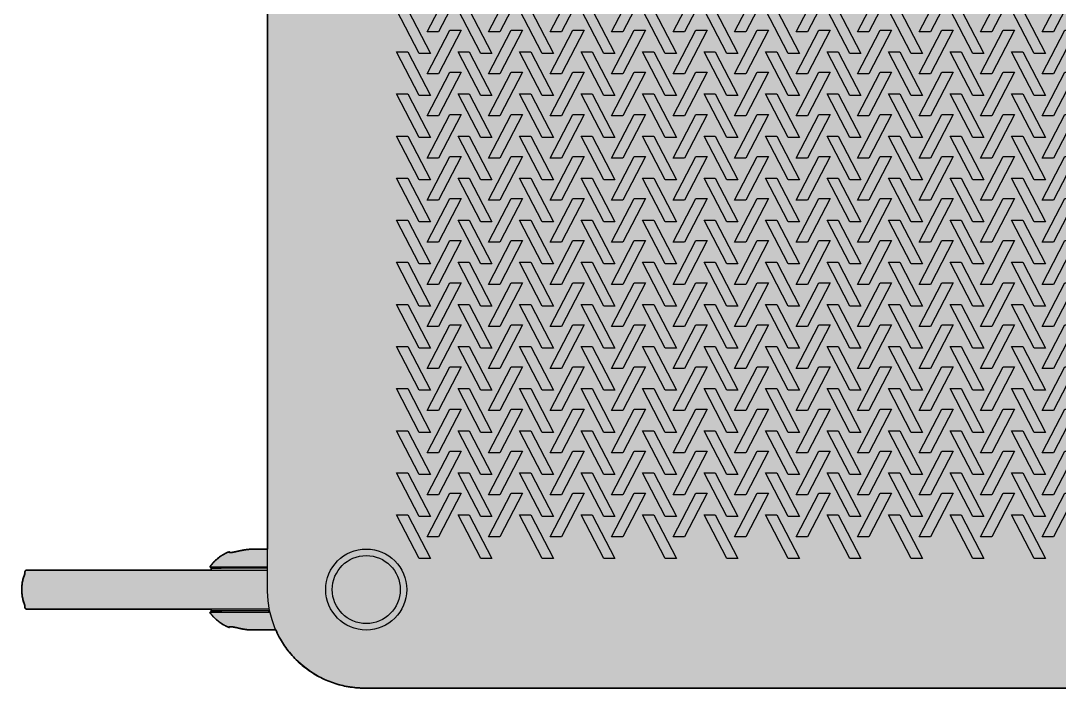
# Model space of a CAD drawing. Header units: millimetres. Extents: x 0 to 1689, y -774 to 571.
# Drawn here: x 86.5 to 407.3, y -773.8 to -567.7 of the extents above; entities that cross this region are included whole.
import ezdxf

# ---------------------------------------------------------------- set-up
doc = ezdxf.new("R2010")
doc.units = ezdxf.units.MM
doc.layers.add('Blocks', color=7, linetype='Continuous')
doc.layers.add('Blocks$Fill', color=7, linetype='Continuous', true_color=0xffffff)
doc.layers.add('Blocks$Inner', color=7, linetype='Continuous', lineweight=25, true_color=0x007f00)
doc.layers.add('Blocks$Outline', color=7, linetype='Continuous', lineweight=35, true_color=0xff3f3f)

# ---------------------------------------------------------------- blocks, each defined once
blk = doc.blocks.new('Flow Trolley Top')
at = {"layer": 'Blocks$Fill'}
blk.add_hatch(color=256, dxfattribs=at).paths.add_polyline_path([(181.1, 161.63), (181.32, 162.13), (181.56, 162.63), (181.8, 163.12), (182.05, 163.61), (182.32, 164.1), (182.59, 164.58), (182.87, 165.06), (183.16, 165.53), (183.46, 166), (183.77, 166.47), (184.09, 166.93), (184.42, 167.39), (184.76, 167.83), (185.11, 168.28), (185.46, 168.72), (185.83, 169.15), (186.2, 169.57), (186.58, 169.99), (186.96, 170.4), (187.36, 170.8), (187.76, 171.2), (188.17, 171.59), (188.59, 171.97), (189.02, 172.34), (189.45, 172.7), (189.88, 173.06), (190.33, 173.41), (190.78, 173.74), (191.23, 174.07), (191.69, 174.39), (192.16, 174.7), (192.63, 175), (193.1, 175.3), (193.58, 175.58), (194.06, 175.85), (194.55, 176.11), (195.04, 176.37), (195.53, 176.61), (196.03, 176.84), (196.53, 177.07), (197.03, 177.28), (197.53, 177.49), (198.04, 177.68), (198.54, 177.87), (199.05, 178.04), (199.56, 178.21), (200.07, 178.36), (200.58, 178.51), (201.09, 178.64), (201.59, 178.77), (202.61, 179), (203.62, 179.18), (204.63, 179.33), (205.63, 179.45), (206.63, 179.53), (207.61, 179.58), (208.58, 179.6), (723.08, 179.6), (723.74, 179.59), (724.42, 179.57), (725.09, 179.53), (725.77, 179.47), (726.46, 179.4), (727.15, 179.32), (727.84, 179.21), (728.54, 179.09), (729.24, 178.96), (729.93, 178.8), (730.63, 178.63), (731.33, 178.44), (732.03, 178.23), (732.73, 178), (733.43, 177.75), (734.12, 177.49), (734.81, 177.21), (735.5, 176.9), (736.18, 176.58), (736.86, 176.24), (737.53, 175.89), (738.19, 175.51), (738.85, 175.12), (739.5, 174.71), (740.13, 174.28), (740.76, 173.83), (741.38, 173.37), (741.99, 172.89), (742.58, 172.39), (743.17, 171.88), (743.74, 171.35), (744.29, 170.81), (744.83, 170.25), (745.36, 169.68), (745.87, 169.1), (746.37, 168.5), (746.85, 167.9), (747.31, 167.28), (747.76, 166.65), (748.19, 166.01), (748.6, 165.36), (748.99, 164.71), (749.37, 164.04), (749.73, 163.37), (750.07, 162.7), (750.39, 162.02), (750.69, 161.33), (750.97, 160.64), (751.24, 159.94), (751.48, 159.25), (751.71, 158.55), (751.92, 157.85), (752.11, 157.15), (752.29, 156.45), (752.44, 155.75), (752.58, 155.05), (752.7, 154.36), (752.8, 153.67), (752.89, 152.98), (752.96, 152.29), (753.01, 151.61), (753.05, 150.93), (753.07, 150.26), (753.08, 149.6), (753.08, -208.9), (753.07, -209.57), (753.05, -210.24), (753.01, -210.92), (752.96, -211.6), (752.89, -212.29), (752.8, -212.98), (752.7, -213.67), (752.58, -214.36), (752.44, -215.06), (752.29, -215.76), (752.11, -216.46), (751.92, -217.16), (751.71, -217.86), (751.48, -218.56), (751.24, -219.25), (750.97, -219.95), (750.69, -220.64), (750.39, -221.32), (750.07, -222.01), (749.73, -222.68), (749.37, -223.35), (748.99, -224.02), (748.6, -224.67), (748.19, -225.32), (747.76, -225.96), (747.31, -226.59), (746.85, -227.21), (746.37, -227.81), (745.87, -228.41), (745.36, -228.99), (744.83, -229.56), (744.29, -230.12), (743.74, -230.66), (743.17, -231.19), (742.58, -231.7), (741.99, -232.2), (741.38, -232.68), (740.76, -233.14), (740.13, -233.59), (739.5, -234.01), (738.85, -234.43), (738.19, -234.82), (737.53, -235.2), (736.86, -235.55), (736.18, -235.89), (735.5, -236.21), (734.81, -236.51), (734.12, -236.8), (733.43, -237.06), (732.73, -237.31), (732.03, -237.54), (731.33, -237.75), (730.63, -237.94), (729.93, -238.11), (729.24, -238.27), (728.54, -238.4), (727.84, -238.52), (727.15, -238.63), (726.46, -238.71), (725.77, -238.78), (725.09, -238.84), (724.42, -238.87), (723.74, -238.9), (723.08, -238.9), (208.58, -238.9), (207.61, -238.89), (206.63, -238.84), (205.63, -238.76), (204.63, -238.64), (203.62, -238.49), (202.61, -238.31), (201.59, -238.08), (201.09, -237.95), (200.58, -237.82), (200.07, -237.67), (199.56, -237.52), (199.05, -237.35), (198.54, -237.18), (198.04, -236.99), (197.53, -236.8), (197.03, -236.59), (196.53, -236.38), (196.03, -236.15), (195.53, -235.92), (195.04, -235.68), (194.55, -235.42), (194.06, -235.16), (193.58, -234.89), (193.1, -234.6), (192.63, -234.31), (192.16, -234.01), (191.69, -233.7), (191.23, -233.38), (190.78, -233.05), (190.33, -232.71), (189.88, -232.37), (189.45, -232.01), (189.02, -231.65), (188.59, -231.28), (188.17, -230.9), (187.76, -230.51), (187.36, -230.11), (186.96, -229.71), (186.58, -229.3), (186.2, -228.88), (185.83, -228.46), (185.46, -228.03), (185.11, -227.59), (184.76, -227.14), (184.42, -226.69), (184.09, -226.24), (183.77, -225.78), (183.46, -225.31), (183.16, -224.84), (182.87, -224.37), (182.59, -223.89), (182.32, -223.41), (182.05, -222.92), (181.8, -222.43), (181.56, -221.94), (181.32, -221.44), (181.1, -220.94), (181.1, -220.94), (173.7, -220.94), (173.44, -220.94), (173.17, -220.93), (172.89, -220.91), (172.61, -220.89), (172.33, -220.86), (172.05, -220.83), (171.48, -220.74), (170.91, -220.65), (170.36, -220.54), (168.39, -220.1), (167.98, -220.03), (167.8, -219.99), (167.63, -219.97), (167.46, -219.95), (167.32, -219.93), (167.25, -219.93), (167.18, -219.93), (167.12, -219.93), (167.06, -219.93), (167, -219.93), (166.98, -219.93), (166.95, -219.93), (166.93, -219.94), (166.9, -219.94), (166.88, -219.94), (166.86, -219.95), (166.84, -219.95), (166.82, -219.95), (166.8, -219.96), (166.78, -219.96), (166.77, -219.97), (166.76, -219.97), (166.76, -219.97), (166.75, -219.98), (166.74, -219.98), (166.73, -219.98), (166.73, -219.99), (166.72, -219.99), (166.71, -219.99), (166.7, -220), (166.69, -220), (166.69, -220.01), (166.68, -220.01), (166.67, -220.02), (166.67, -220.02), (166.66, -220.02), (166.66, -220.02), (166.66, -220.03), (166.66, -220.03), (166.65, -220.03), (166.65, -220.03), (166.65, -220.03), (166.65, -220.04), (166.65, -220.04), (166.64, -220.04), (166.64, -220.04), (166.64, -220.05), (166.64, -220.05), (166.64, -220.05), (166.64, -220.05), (166.64, -220.05), (166.64, -220.05), (166.64, -220.05), (166.63, -220.06), (166.63, -220.06), (166.63, -220.06), (166.63, -220.06), (166.63, -220.06), (166.63, -220.06), (166.63, -220.06), (166.63, -220.06), (166.63, -220.06), (166.63, -220.06), (166.63, -220.06), (166.63, -220.07), (166.63, -220.07), (166.63, -220.07), (166.63, -220.07), (166.63, -220.07), (166.63, -220.07), (166.63, -220.07), (166.63, -220.07), (166.63, -220.07), (166.63, -220.07), (166.63, -220.07), (166.63, -220.08), (166.63, -220.08), (166.63, -220.08), (166.63, -220.08), (166.63, -220.08), (166.63, -220.08), (166.63, -220.08), (166.63, -220.08), (166.63, -220.08), (166.63, -220.08), (166.63, -220.08), (166.63, -220.09), (166.63, -220.09), (166.63, -220.09), (166.63, -220.09), (166.63, -220.09), (166.63, -220.09), (166.63, -220.09), (166.63, -220.09), (166.63, -220.09), (166.63, -220.09), (166.63, -220.09), (166.63, -220.1), (166.63, -220.1), (166.63, -220.1), (166.63, -220.1), (166.63, -220.1), (166.63, -220.1), (166.64, -220.1), (166.64, -220.1), (166.64, -220.1), (166.64, -220.11), (166.64, -220.11), (166.64, -220.11), (166.64, -220.11), (166.64, -220.11), (166.65, -220.11), (166.75, -220.17), (166.52, -220.09), (166.3, -220), (166.08, -219.9), (165.86, -219.8), (165.64, -219.7), (165.42, -219.59), (165.2, -219.48), (164.99, -219.37), (164.78, -219.24), (164.57, -219.12), (164.36, -218.99), (164.15, -218.86), (163.95, -218.72), (163.75, -218.58), (163.55, -218.43), (163.36, -218.28), (163.17, -218.13), (162.98, -217.97), (162.79, -217.81), (162.61, -217.65), (162.43, -217.48), (162.25, -217.31), (162.08, -217.13), (161.91, -216.96), (161.75, -216.78), (161.59, -216.59), (161.43, -216.41), (161.28, -216.22), (161.13, -216.03), (160.99, -215.83), (160.85, -215.64), (160.71, -215.44), (164.19, -215.44), (164.19, -215.04), (161.09, -215.04), (161.09, -214.47), (104.09, -214.47), (104.08, -214.47), (104.07, -214.47), (104.06, -214.47), (104.05, -214.47), (104.04, -214.46), (104.02, -214.46), (104.01, -214.46), (104, -214.46), (103.99, -214.46), (103.98, -214.45), (103.97, -214.45), (103.95, -214.45), (103.94, -214.44), (103.93, -214.44), (103.92, -214.44), (103.91, -214.43), (103.9, -214.43), (103.89, -214.42), (103.87, -214.42), (103.86, -214.41), (103.85, -214.41), (103.84, -214.4), (103.83, -214.39), (103.82, -214.39), (103.81, -214.38), (103.8, -214.37), (103.79, -214.36), (103.78, -214.36), (103.77, -214.35), (103.76, -214.34), (103.75, -214.33), (103.74, -214.32), (103.73, -214.31), (103.72, -214.3), (103.71, -214.29), (103.7, -214.28), (103.7, -214.27), (103.69, -214.26), (103.68, -214.25), (103.67, -214.24), (103.67, -214.23), (103.66, -214.22), (103.65, -214.21), (103.65, -214.2), (103.64, -214.19), (103.64, -214.17), (103.63, -214.16), (103.63, -214.15), (103.62, -214.14), (103.62, -214.13), (103.62, -214.12), (103.61, -214.11), (103.61, -214.09), (103.61, -214.08), (103.6, -214.07), (103.6, -214.06), (103.6, -214.05), (103.6, -214.04), (103.6, -214.02), (103.59, -214.01), (103.59, -214), (103.59, -213.99), (103.59, -213.98), (103.59, -213.97), (103.59, -213.85), (103.59, -213.81), (103.59, -213.76), (103.59, -213.72), (103.58, -213.67), (103.58, -213.62), (103.57, -213.58), (103.57, -213.53), (103.56, -213.49), (103.55, -213.44), (103.54, -213.4), (103.53, -213.35), (103.52, -213.31), (103.5, -213.26), (103.49, -213.22), (103.47, -213.18), (103.46, -213.13), (103.36, -212.86), (103.26, -212.58), (103.17, -212.3), (103.09, -212.02), (103.01, -211.73), (102.94, -211.45), (102.87, -211.15), (102.81, -210.86), (102.76, -210.57), (102.72, -210.27), (102.68, -209.97), (102.65, -209.67), (102.62, -209.37), (102.61, -209.07), (102.6, -208.77), (102.59, -208.47), (102.6, -208.17), (102.61, -207.86), (102.62, -207.56), (102.65, -207.26), (102.68, -206.96), (102.72, -206.67), (102.76, -206.37), (102.81, -206.07), (102.87, -205.78), (102.94, -205.49), (103.01, -205.2), (103.09, -204.92), (103.17, -204.63), (103.26, -204.35), (103.36, -204.07), (103.46, -203.8), (103.48, -203.75), (103.49, -203.7), (103.51, -203.66), (103.52, -203.63), (103.53, -203.59), (103.54, -203.55), (103.55, -203.51), (103.55, -203.47), (103.56, -203.43), (103.57, -203.4), (103.57, -203.36), (103.58, -203.32), (103.58, -203.28), (103.59, -203.24), (103.59, -203.2), (103.59, -203.16), (103.59, -203.12), (103.59, -203.08), (103.59, -202.97), (103.59, -202.96), (103.59, -202.95), (103.59, -202.93), (103.59, -202.92), (103.6, -202.91), (103.6, -202.9), (103.6, -202.89), (103.6, -202.88), (103.6, -202.87), (103.61, -202.85), (103.61, -202.84), (103.61, -202.83), (103.62, -202.82), (103.62, -202.81), (103.62, -202.8), (103.63, -202.78), (103.63, -202.77), (103.64, -202.76), (103.64, -202.75), (103.65, -202.74), (103.65, -202.73), (103.66, -202.72), (103.67, -202.7), (103.67, -202.69), (103.68, -202.68), (103.69, -202.67), (103.7, -202.66), (103.7, -202.65), (103.71, -202.64), (103.72, -202.63), (103.73, -202.62), (103.74, -202.61), (103.75, -202.61), (103.76, -202.6), (103.77, -202.59), (103.78, -202.58), (103.79, -202.57), (103.8, -202.56), (103.81, -202.56), (103.82, -202.55), (103.83, -202.54), (103.84, -202.54), (103.85, -202.53), (103.86, -202.52), (103.87, -202.52), (103.89, -202.51), (103.9, -202.51), (103.91, -202.5), (103.92, -202.5), (103.93, -202.49), (103.94, -202.49), (103.95, -202.49), (103.97, -202.48), (103.98, -202.48), (103.99, -202.48), (104, -202.48), (104.01, -202.47), (104.02, -202.47), (104.04, -202.47), (104.05, -202.47), (104.06, -202.47), (104.07, -202.47), (104.08, -202.47), (104.09, -202.47), (161.09, -202.47), (161.09, -201.89), (164.19, -201.89), (164.19, -201.49), (160.71, -201.49), (160.85, -201.3), (160.99, -201.1), (161.13, -200.91), (161.28, -200.72), (161.43, -200.53), (161.59, -200.34), (161.75, -200.16), (161.91, -199.98), (162.08, -199.8), (162.25, -199.63), (162.43, -199.46), (162.61, -199.29), (162.79, -199.12), (162.98, -198.96), (163.17, -198.81), (163.36, -198.65), (163.55, -198.5), (163.75, -198.36), (163.95, -198.22), (164.15, -198.08), (164.36, -197.95), (164.57, -197.82), (164.78, -197.69), (164.99, -197.57), (165.2, -197.45), (165.42, -197.34), (165.64, -197.23), (165.86, -197.13), (166.08, -197.03), (166.3, -196.94), (166.52, -196.85), (166.75, -196.76), (166.65, -196.82), (166.64, -196.82), (166.64, -196.82), (166.64, -196.83), (166.64, -196.83), (166.64, -196.83), (166.64, -196.83), (166.64, -196.83), (166.64, -196.83), (166.63, -196.84), (166.63, -196.84), (166.63, -196.84), (166.63, -196.84), (166.63, -196.84), (166.63, -196.84), (166.63, -196.84), (166.63, -196.84), (166.63, -196.84), (166.63, -196.84), (166.63, -196.84), (166.63, -196.85), (166.63, -196.85), (166.63, -196.85), (166.63, -196.85), (166.63, -196.85), (166.63, -196.85), (166.63, -196.85), (166.63, -196.85), (166.63, -196.85), (166.63, -196.85), (166.63, -196.85), (166.63, -196.86), (166.63, -196.86), (166.63, -196.86), (166.63, -196.86), (166.63, -196.86), (166.63, -196.86), (166.63, -196.86), (166.63, -196.86), (166.63, -196.86), (166.63, -196.86), (166.63, -196.86), (166.63, -196.87), (166.63, -196.87), (166.63, -196.87), (166.63, -196.87), (166.63, -196.87), (166.63, -196.87), (166.63, -196.87), (166.63, -196.87), (166.63, -196.87), (166.63, -196.87), (166.63, -196.87), (166.63, -196.88), (166.63, -196.88), (166.63, -196.88), (166.63, -196.88), (166.63, -196.88), (166.63, -196.88), (166.64, -196.88), (166.64, -196.88), (166.64, -196.88), (166.64, -196.88), (166.64, -196.89), (166.64, -196.89), (166.64, -196.89), (166.64, -196.89), (166.64, -196.89), (166.65, -196.9), (166.65, -196.9), (166.65, -196.9), (166.65, -196.9), (166.65, -196.9), (166.66, -196.91), (166.66, -196.91), (166.66, -196.91), (166.66, -196.91), (166.67, -196.92), (166.67, -196.92), (166.68, -196.92), (166.69, -196.93), (166.69, -196.93), (166.7, -196.94), (166.71, -196.94), (166.72, -196.95), (166.73, -196.95), (166.73, -196.95), (166.74, -196.96), (166.75, -196.96), (166.76, -196.96), (166.76, -196.97), (166.77, -196.97), (166.78, -196.97), (166.8, -196.98), (166.82, -196.98), (166.84, -196.99), (166.86, -196.99), (166.88, -196.99), (166.9, -197), (166.93, -197), (166.95, -197), (166.98, -197.01), (167, -197.01), (167.06, -197.01), (167.12, -197.01), (167.18, -197.01), (167.25, -197.01), (167.32, -197), (167.46, -196.99), (167.63, -196.97), (167.8, -196.94), (167.98, -196.91), (168.39, -196.83), (170.36, -196.4), (170.91, -196.29), (171.48, -196.19), (172.05, -196.11), (172.33, -196.07), (172.61, -196.05), (172.89, -196.02), (173.17, -196.01), (173.44, -196), (173.7, -195.99), (178.58, -195.99), (178.58, 136.68), (173.7, 136.68), (173.44, 136.69), (173.17, 136.7), (172.89, 136.71), (172.61, 136.74), (172.33, 136.77), (172.05, 136.8), (171.48, 136.88), (170.91, 136.98), (170.36, 137.09), (168.39, 137.52), (167.98, 137.6), (167.8, 137.63), (167.63, 137.66), (167.46, 137.68), (167.32, 137.69), (167.25, 137.7), (167.18, 137.7), (167.12, 137.7), (167.06, 137.7), (167, 137.7), (166.98, 137.7), (166.95, 137.69), (166.93, 137.69), (166.9, 137.69), (166.88, 137.68), (166.86, 137.68), (166.84, 137.68), (166.82, 137.67), (166.8, 137.67), (166.78, 137.66), (166.77, 137.66), (166.76, 137.66), (166.76, 137.65), (166.75, 137.65), (166.74, 137.65), (166.73, 137.64), (166.73, 137.64), (166.72, 137.64), (166.71, 137.63), (166.7, 137.63), (166.69, 137.62), (166.69, 137.62), (166.68, 137.62), (166.67, 137.61), (166.67, 137.61), (166.66, 137.6), (166.66, 137.6), (166.66, 137.6), (166.66, 137.6), (166.65, 137.6), (166.65, 137.59), (166.65, 137.59), (166.65, 137.59), (166.65, 137.59), (166.64, 137.58), (166.64, 137.58), (166.64, 137.58), (166.64, 137.58), (166.64, 137.58), (166.64, 137.58), (166.64, 137.57), (166.64, 137.57), (166.64, 137.57), (166.63, 137.57), (166.63, 137.57), (166.63, 137.57), (166.63, 137.57), (166.63, 137.57), (166.63, 137.57), (166.63, 137.57), (166.63, 137.56), (166.63, 137.56), (166.63, 137.56), (166.63, 137.56), (166.63, 137.56), (166.63, 137.56), (166.63, 137.56), (166.63, 137.56), (166.63, 137.56), (166.63, 137.56), (166.63, 137.56), (166.63, 137.55), (166.63, 137.55), (166.63, 137.55), (166.63, 137.55), (166.63, 137.55), (166.63, 137.55), (166.63, 137.55), (166.63, 137.55), (166.63, 137.55), (166.63, 137.55), (166.63, 137.55), (166.63, 137.54), (166.63, 137.54), (166.63, 137.54), (166.63, 137.54), (166.63, 137.54), (166.63, 137.54), (166.63, 137.54), (166.63, 137.54), (166.63, 137.54), (166.63, 137.54), (166.63, 137.54), (166.63, 137.53), (166.63, 137.53), (166.63, 137.53), (166.63, 137.53), (166.63, 137.53), (166.63, 137.53), (166.63, 137.53), (166.63, 137.53), (166.63, 137.53), (166.63, 137.53), (166.64, 137.53), (166.64, 137.52), (166.64, 137.52), (166.64, 137.52), (166.64, 137.52), (166.64, 137.52), (166.64, 137.51), (166.64, 137.51), (166.65, 137.51), (166.75, 137.45), (166.52, 137.54), (166.3, 137.63), (166.08, 137.72), (165.86, 137.82), (165.64, 137.92), (165.42, 138.03), (165.2, 138.14), (164.99, 138.26), (164.78, 138.38), (164.57, 138.51), (164.36, 138.64), (164.15, 138.77), (163.95, 138.91), (163.75, 139.05), (163.55, 139.19), (163.36, 139.34), (163.17, 139.5), (162.98, 139.65), (162.79, 139.82), (162.61, 139.98), (162.43, 140.15), (162.25, 140.32), (162.08, 140.49), (161.91, 140.67), (161.75, 140.85), (161.59, 141.03), (161.43, 141.22), (161.28, 141.41), (161.13, 141.6), (160.99, 141.79), (160.85, 141.99), (160.71, 142.18), (164.19, 142.18), (164.19, 142.58), (161.09, 142.58), (161.09, 143.16), (104.09, 143.16), (104.08, 143.16), (104.07, 143.16), (104.06, 143.16), (104.05, 143.16), (104.04, 143.16), (104.02, 143.16), (104.01, 143.16), (104, 143.17), (103.99, 143.17), (103.98, 143.17), (103.97, 143.17), (103.95, 143.18), (103.94, 143.18), (103.93, 143.19), (103.92, 143.19), (103.91, 143.19), (103.9, 143.2), (103.89, 143.2), (103.87, 143.21), (103.86, 143.21), (103.85, 143.22), (103.84, 143.23), (103.83, 143.23), (103.82, 143.24), (103.81, 143.25), (103.8, 143.25), (103.79, 143.26), (103.78, 143.27), (103.77, 143.28), (103.76, 143.29), (103.75, 143.3), (103.74, 143.3), (103.73, 143.31), (103.72, 143.32), (103.71, 143.33), (103.7, 143.34), (103.7, 143.35), (103.69, 143.36), (103.68, 143.37), (103.67, 143.38), (103.67, 143.4), (103.66, 143.41), (103.65, 143.42), (103.65, 143.43), (103.64, 143.44), (103.64, 143.45), (103.63, 143.46), (103.63, 143.47), (103.62, 143.49), (103.62, 143.5), (103.62, 143.51), (103.61, 143.52), (103.61, 143.53), (103.61, 143.54), (103.6, 143.56), (103.6, 143.57), (103.6, 143.58), (103.6, 143.59), (103.6, 143.6), (103.59, 143.61), (103.59, 143.62), (103.59, 143.64), (103.59, 143.65), (103.59, 143.66), (103.59, 143.77), (103.59, 143.81), (103.59, 143.85), (103.59, 143.89), (103.59, 143.93), (103.58, 143.97), (103.58, 144.01), (103.57, 144.05), (103.57, 144.09), (103.56, 144.13), (103.55, 144.16), (103.55, 144.2), (103.54, 144.24), (103.53, 144.28), (103.52, 144.32), (103.51, 144.36), (103.49, 144.39), (103.48, 144.44), (103.46, 144.49), (103.36, 144.77), (103.26, 145.04), (103.17, 145.32), (103.09, 145.61), (103.01, 145.89), (102.94, 146.18), (102.87, 146.47), (102.81, 146.77), (102.76, 147.06), (102.72, 147.36), (102.68, 147.65), (102.65, 147.95), (102.62, 148.25), (102.61, 148.56), (102.6, 148.86), (102.59, 149.16), (102.6, 149.46), (102.61, 149.76), (102.62, 150.06), (102.65, 150.36), (102.68, 150.66), (102.72, 150.96), (102.76, 151.26), (102.81, 151.55), (102.87, 151.84), (102.94, 152.14), (103.01, 152.42), (103.09, 152.71), (103.17, 152.99), (103.26, 153.27), (103.36, 153.55), (103.46, 153.83), (103.47, 153.87), (103.49, 153.91), (103.5, 153.96), (103.52, 154), (103.53, 154.04), (103.54, 154.09), (103.55, 154.13), (103.56, 154.18), (103.57, 154.22), (103.57, 154.27), (103.58, 154.31), (103.58, 154.36), (103.59, 154.41), (103.59, 154.45), (103.59, 154.5), (103.59, 154.54), (103.59, 154.66), (103.59, 154.67), (103.59, 154.68), (103.59, 154.69), (103.59, 154.7), (103.6, 154.71), (103.6, 154.73), (103.6, 154.74), (103.6, 154.75), (103.6, 154.76), (103.61, 154.77), (103.61, 154.78), (103.61, 154.8), (103.62, 154.81), (103.62, 154.82), (103.62, 154.83), (103.63, 154.84), (103.63, 154.85), (103.64, 154.87), (103.64, 154.88), (103.65, 154.89), (103.65, 154.9), (103.66, 154.91), (103.67, 154.92), (103.67, 154.93), (103.68, 154.94), (103.69, 154.95), (103.7, 154.96), (103.7, 154.97), (103.71, 154.98), (103.72, 154.99), (103.73, 155), (103.74, 155.01), (103.75, 155.02), (103.76, 155.03), (103.77, 155.04), (103.78, 155.05), (103.79, 155.05), (103.8, 155.06), (103.81, 155.07), (103.82, 155.08), (103.83, 155.08), (103.84, 155.09), (103.85, 155.1), (103.86, 155.1), (103.87, 155.11), (103.89, 155.11), (103.9, 155.12), (103.91, 155.12), (103.92, 155.13), (103.93, 155.13), (103.94, 155.14), (103.95, 155.14), (103.97, 155.14), (103.98, 155.15), (103.99, 155.15), (104, 155.15), (104.01, 155.15), (104.02, 155.15), (104.04, 155.16), (104.05, 155.16), (104.06, 155.16), (104.07, 155.16), (104.08, 155.16), (104.09, 155.16), (161.09, 155.16), (161.09, 155.73), (164.19, 155.73), (164.19, 156.13), (160.71, 156.13), (160.85, 156.33), (160.99, 156.53), (161.13, 156.72), (161.28, 156.91), (161.43, 157.1), (161.59, 157.28), (161.75, 157.47), (161.91, 157.65), (162.08, 157.82), (162.25, 158), (162.43, 158.17), (162.61, 158.34), (162.79, 158.5), (162.98, 158.66), (163.17, 158.82), (163.36, 158.97), (163.55, 159.12), (163.75, 159.27), (163.95, 159.41), (164.15, 159.55), (164.36, 159.68), (164.57, 159.81), (164.78, 159.94), (164.99, 160.06), (165.2, 160.17), (165.42, 160.28), (165.64, 160.39), (165.86, 160.5), (166.08, 160.59), (166.3, 160.69), (166.52, 160.78), (166.75, 160.86), (166.65, 160.81), (166.64, 160.8), (166.64, 160.8), (166.64, 160.8), (166.64, 160.8), (166.64, 160.8), (166.64, 160.8), (166.64, 160.79), (166.64, 160.79), (166.63, 160.79), (166.63, 160.79), (166.63, 160.79), (166.63, 160.79), (166.63, 160.79), (166.63, 160.79), (166.63, 160.78), (166.63, 160.78), (166.63, 160.78), (166.63, 160.78), (166.63, 160.78), (166.63, 160.78), (166.63, 160.78), (166.63, 160.78), (166.63, 160.78), (166.63, 160.78), (166.63, 160.78), (166.63, 160.78), (166.63, 160.77), (166.63, 160.77), (166.63, 160.77), (166.63, 160.77), (166.63, 160.77), (166.63, 160.77), (166.63, 160.77), (166.63, 160.77), (166.63, 160.77), (166.63, 160.77), (166.63, 160.77), (166.63, 160.76), (166.63, 160.76), (166.63, 160.76), (166.63, 160.76), (166.63, 160.76), (166.63, 160.76), (166.63, 160.76), (166.63, 160.76), (166.63, 160.76), (166.63, 160.76), (166.63, 160.76), (166.63, 160.75), (166.63, 160.75), (166.63, 160.75), (166.63, 160.75), (166.63, 160.75), (166.63, 160.75), (166.63, 160.75), (166.63, 160.75), (166.63, 160.75), (166.63, 160.75), (166.64, 160.74), (166.64, 160.74), (166.64, 160.74), (166.64, 160.74), (166.64, 160.74), (166.64, 160.74), (166.64, 160.74), (166.64, 160.73), (166.64, 160.73), (166.65, 160.73), (166.65, 160.73), (166.65, 160.73), (166.65, 160.72), (166.65, 160.72), (166.66, 160.72), (166.66, 160.72), (166.66, 160.71), (166.66, 160.71), (166.67, 160.71), (166.67, 160.71), (166.68, 160.7), (166.69, 160.7), (166.69, 160.69), (166.7, 160.69), (166.71, 160.68), (166.72, 160.68), (166.73, 160.68), (166.73, 160.67), (166.74, 160.67), (166.75, 160.67), (166.76, 160.66), (166.76, 160.66), (166.77, 160.66), (166.78, 160.65), (166.8, 160.65), (166.82, 160.64), (166.84, 160.64), (166.86, 160.64), (166.88, 160.63), (166.9, 160.63), (166.93, 160.63), (166.95, 160.62), (166.98, 160.62), (167, 160.62), (167.06, 160.62), (167.12, 160.62), (167.18, 160.62), (167.25, 160.62), (167.32, 160.63), (167.46, 160.64), (167.63, 160.66), (167.8, 160.68), (167.98, 160.72), (168.39, 160.79), (170.36, 161.23), (170.91, 161.34), (171.48, 161.44), (172.05, 161.52), (172.33, 161.55), (172.61, 161.58), (172.89, 161.6), (173.17, 161.62), (173.44, 161.63), (173.7, 161.63)], flags=0)
at = {"layer": 'Blocks$Inner'}
for p, q in [((178.58, -208.9), (178.58, 149.6)), ((166.75, -196.76), (166.65, -196.82)), ((173.7, -195.99), (178.58, -195.99)), ((178.58, -201.49), (160.71, -201.49)), ((164.19, -201.49), (164.19, -201.89)), ((103.59, -203.08), (103.59, -202.97)), ((104.09, -202.47), (178.58, -202.47)), ((103.59, -213.97), (103.59, -213.85)), ((179.1, -214.47), (104.09, -214.47)), ((160.71, -215.44), (179.3, -215.44)), ((164.19, -215.44), (164.19, -215.04)), ((178.99, -215.44), (178.99, -215.04)), ((166.65, -220.11), (166.75, -220.17)), ((181.1, -220.94), (173.7, -220.94)), ((723.08, -238.9), (208.58, -238.9))]:
    blk.add_line(p, q, dxfattribs=at)
for points in [[(231.33, -36.2), (227.84, -36.2), (234.84, -22.7), (238.33, -22.7)], [(250.33, -36.2), (246.84, -36.2), (253.84, -22.7), (257.33, -22.7)], [(269.33, -36.2), (265.84, -36.2), (272.84, -22.7), (276.33, -22.7)], [(288.33, -36.2), (284.84, -36.2), (291.84, -22.7), (295.33, -22.7)], [(307.33, -36.2), (303.84, -36.2), (310.84, -22.7), (314.33, -22.7)], [(326.33, -36.2), (322.84, -36.2), (329.84, -22.7), (333.33, -22.7)], [(345.33, -36.2), (341.84, -36.2), (348.84, -22.7), (352.33, -22.7)], [(364.33, -36.2), (360.84, -36.2), (367.84, -22.7), (371.33, -22.7)], [(383.33, -36.2), (379.84, -36.2), (386.84, -22.7), (390.33, -22.7)], [(402.33, -36.2), (398.84, -36.2), (405.84, -22.7), (409.33, -22.7)], [(421.33, -36.2), (417.84, -36.2), (424.84, -22.7), (428.33, -22.7)], [(221.88, -29.4), (228.88, -42.9), (225.39, -42.9), (218.39, -29.4)], [(240.88, -29.4), (247.88, -42.9), (244.39, -42.9), (237.39, -29.4)], [(259.88, -29.4), (266.88, -42.9), (263.39, -42.9), (256.39, -29.4)], [(278.88, -29.4), (285.88, -42.9), (282.39, -42.9), (275.39, -29.4)], [(297.88, -29.4), (304.88, -42.9), (301.39, -42.9), (294.39, -29.4)], [(316.88, -29.4), (323.88, -42.9), (320.39, -42.9), (313.39, -29.4)], [(335.88, -29.4), (342.88, -42.9), (339.39, -42.9), (332.39, -29.4)], [(354.88, -29.4), (361.88, -42.9), (358.39, -42.9), (351.39, -29.4)], [(373.88, -29.4), (380.88, -42.9), (377.39, -42.9), (370.39, -29.4)], [(392.88, -29.4), (399.88, -42.9), (396.39, -42.9), (389.39, -29.4)], [(411.88, -29.4), (418.88, -42.9), (415.39, -42.9), (408.39, -29.4)], [(231.33, -49.2), (227.84, -49.2), (234.84, -35.7), (238.33, -35.7)], [(250.33, -49.2), (246.84, -49.2), (253.84, -35.7), (257.33, -35.7)], [(269.33, -49.2), (265.84, -49.2), (272.84, -35.7), (276.33, -35.7)], [(288.33, -49.2), (284.84, -49.2), (291.84, -35.7), (295.33, -35.7)], [(307.33, -49.2), (303.84, -49.2), (310.84, -35.7), (314.33, -35.7)], [(326.33, -49.2), (322.84, -49.2), (329.84, -35.7), (333.33, -35.7)], [(345.33, -49.2), (341.84, -49.2), (348.84, -35.7), (352.33, -35.7)], [(364.33, -49.2), (360.84, -49.2), (367.84, -35.7), (371.33, -35.7)], [(383.33, -49.2), (379.84, -49.2), (386.84, -35.7), (390.33, -35.7)], [(402.33, -49.2), (398.84, -49.2), (405.84, -35.7), (409.33, -35.7)], [(421.33, -49.2), (417.84, -49.2), (424.84, -35.7), (428.33, -35.7)], [(221.88, -42.4), (228.88, -55.9), (225.39, -55.9), (218.39, -42.4)], [(240.88, -42.4), (247.88, -55.9), (244.39, -55.9), (237.39, -42.4)], [(259.88, -42.4), (266.88, -55.9), (263.39, -55.9), (256.39, -42.4)], [(278.88, -42.4), (285.88, -55.9), (282.39, -55.9), (275.39, -42.4)], [(297.88, -42.4), (304.88, -55.9), (301.39, -55.9), (294.39, -42.4)], [(316.88, -42.4), (323.88, -55.9), (320.39, -55.9), (313.39, -42.4)], [(335.88, -42.4), (342.88, -55.9), (339.39, -55.9), (332.39, -42.4)], [(354.88, -42.4), (361.88, -55.9), (358.39, -55.9), (351.39, -42.4)], [(373.88, -42.4), (380.88, -55.9), (377.39, -55.9), (370.39, -42.4)], [(392.88, -42.4), (399.88, -55.9), (396.39, -55.9), (389.39, -42.4)], [(411.88, -42.4), (418.88, -55.9), (415.39, -55.9), (408.39, -42.4)], [(231.33, -62.2), (227.84, -62.2), (234.84, -48.7), (238.33, -48.7)], [(250.33, -62.2), (246.84, -62.2), (253.84, -48.7), (257.33, -48.7)], [(269.33, -62.2), (265.84, -62.2), (272.84, -48.7), (276.33, -48.7)], [(288.33, -62.2), (284.84, -62.2), (291.84, -48.7), (295.33, -48.7)], [(307.33, -62.2), (303.84, -62.2), (310.84, -48.7), (314.33, -48.7)], [(326.33, -62.2), (322.84, -62.2), (329.84, -48.7), (333.33, -48.7)], [(345.33, -62.2), (341.84, -62.2), (348.84, -48.7), (352.33, -48.7)], [(364.33, -62.2), (360.84, -62.2), (367.84, -48.7), (371.33, -48.7)], [(383.33, -62.2), (379.84, -62.2), (386.84, -48.7), (390.33, -48.7)], [(402.33, -62.2), (398.84, -62.2), (405.84, -48.7), (409.33, -48.7)], [(421.33, -62.2), (417.84, -62.2), (424.84, -48.7), (428.33, -48.7)], [(221.88, -55.4), (228.88, -68.9), (225.39, -68.9), (218.39, -55.4)], [(240.88, -55.4), (247.88, -68.9), (244.39, -68.9), (237.39, -55.4)], [(259.88, -55.4), (266.88, -68.9), (263.39, -68.9), (256.39, -55.4)], [(278.88, -55.4), (285.88, -68.9), (282.39, -68.9), (275.39, -55.4)], [(297.88, -55.4), (304.88, -68.9), (301.39, -68.9), (294.39, -55.4)], [(316.88, -55.4), (323.88, -68.9), (320.39, -68.9), (313.39, -55.4)], [(335.88, -55.4), (342.88, -68.9), (339.39, -68.9), (332.39, -55.4)], [(354.88, -55.4), (361.88, -68.9), (358.39, -68.9), (351.39, -55.4)], [(373.88, -55.4), (380.88, -68.9), (377.39, -68.9), (370.39, -55.4)], [(392.88, -55.4), (399.88, -68.9), (396.39, -68.9), (389.39, -55.4)], [(411.88, -55.4), (418.88, -68.9), (415.39, -68.9), (408.39, -55.4)], [(231.33, -75.2), (227.84, -75.2), (234.84, -61.7), (238.33, -61.7)], [(250.33, -75.2), (246.84, -75.2), (253.84, -61.7), (257.33, -61.7)], [(269.33, -75.2), (265.84, -75.2), (272.84, -61.7), (276.33, -61.7)], [(288.33, -75.2), (284.84, -75.2), (291.84, -61.7), (295.33, -61.7)], [(307.33, -75.2), (303.84, -75.2), (310.84, -61.7), (314.33, -61.7)], [(326.33, -75.2), (322.84, -75.2), (329.84, -61.7), (333.33, -61.7)], [(345.33, -75.2), (341.84, -75.2), (348.84, -61.7), (352.33, -61.7)], [(364.33, -75.2), (360.84, -75.2), (367.84, -61.7), (371.33, -61.7)], [(383.33, -75.2), (379.84, -75.2), (386.84, -61.7), (390.33, -61.7)], [(402.33, -75.2), (398.84, -75.2), (405.84, -61.7), (409.33, -61.7)], [(421.33, -75.2), (417.84, -75.2), (424.84, -61.7), (428.33, -61.7)], [(221.88, -68.4), (228.88, -81.9), (225.39, -81.9), (218.39, -68.4)], [(240.88, -68.4), (247.88, -81.9), (244.39, -81.9), (237.39, -68.4)], [(259.88, -68.4), (266.88, -81.9), (263.39, -81.9), (256.39, -68.4)], [(278.88, -68.4), (285.88, -81.9), (282.39, -81.9), (275.39, -68.4)], [(297.88, -68.4), (304.88, -81.9), (301.39, -81.9), (294.39, -68.4)], [(316.88, -68.4), (323.88, -81.9), (320.39, -81.9), (313.39, -68.4)], [(335.88, -68.4), (342.88, -81.9), (339.39, -81.9), (332.39, -68.4)], [(354.88, -68.4), (361.88, -81.9), (358.39, -81.9), (351.39, -68.4)], [(373.88, -68.4), (380.88, -81.9), (377.39, -81.9), (370.39, -68.4)], [(392.88, -68.4), (399.88, -81.9), (396.39, -81.9), (389.39, -68.4)], [(411.88, -68.4), (418.88, -81.9), (415.39, -81.9), (408.39, -68.4)], [(231.33, -88.2), (227.84, -88.2), (234.84, -74.7), (238.33, -74.7)], [(250.33, -88.2), (246.84, -88.2), (253.84, -74.7), (257.33, -74.7)], [(269.33, -88.2), (265.84, -88.2), (272.84, -74.7), (276.33, -74.7)], [(288.33, -88.2), (284.84, -88.2), (291.84, -74.7), (295.33, -74.7)], [(307.33, -88.2), (303.84, -88.2), (310.84, -74.7), (314.33, -74.7)], [(326.33, -88.2), (322.84, -88.2), (329.84, -74.7), (333.33, -74.7)], [(345.33, -88.2), (341.84, -88.2), (348.84, -74.7), (352.33, -74.7)], [(364.33, -88.2), (360.84, -88.2), (367.84, -74.7), (371.33, -74.7)], [(383.33, -88.2), (379.84, -88.2), (386.84, -74.7), (390.33, -74.7)], [(402.33, -88.2), (398.84, -88.2), (405.84, -74.7), (409.33, -74.7)], [(421.33, -88.2), (417.84, -88.2), (424.84, -74.7), (428.33, -74.7)], [(221.88, -81.4), (228.88, -94.9), (225.39, -94.9), (218.39, -81.4)], [(240.88, -81.4), (247.88, -94.9), (244.39, -94.9), (237.39, -81.4)], [(259.88, -81.4), (266.88, -94.9), (263.39, -94.9), (256.39, -81.4)], [(278.88, -81.4), (285.88, -94.9), (282.39, -94.9), (275.39, -81.4)], [(297.88, -81.4), (304.88, -94.9), (301.39, -94.9), (294.39, -81.4)], [(316.88, -81.4), (323.88, -94.9), (320.39, -94.9), (313.39, -81.4)], [(335.88, -81.4), (342.88, -94.9), (339.39, -94.9), (332.39, -81.4)], [(354.88, -81.4), (361.88, -94.9), (358.39, -94.9), (351.39, -81.4)], [(373.88, -81.4), (380.88, -94.9), (377.39, -94.9), (370.39, -81.4)], [(392.88, -81.4), (399.88, -94.9), (396.39, -94.9), (389.39, -81.4)], [(411.88, -81.4), (418.88, -94.9), (415.39, -94.9), (408.39, -81.4)], [(231.33, -101.2), (227.84, -101.2), (234.84, -87.7), (238.33, -87.7)], [(250.33, -101.2), (246.84, -101.2), (253.84, -87.7), (257.33, -87.7)], [(269.33, -101.2), (265.84, -101.2), (272.84, -87.7), (276.33, -87.7)], [(288.33, -101.2), (284.84, -101.2), (291.84, -87.7), (295.33, -87.7)], [(307.33, -101.2), (303.84, -101.2), (310.84, -87.7), (314.33, -87.7)], [(326.33, -101.2), (322.84, -101.2), (329.84, -87.7), (333.33, -87.7)], [(345.33, -101.2), (341.84, -101.2), (348.84, -87.7), (352.33, -87.7)], [(364.33, -101.2), (360.84, -101.2), (367.84, -87.7), (371.33, -87.7)], [(383.33, -101.2), (379.84, -101.2), (386.84, -87.7), (390.33, -87.7)], [(402.33, -101.2), (398.84, -101.2), (405.84, -87.7), (409.33, -87.7)], [(421.33, -101.2), (417.84, -101.2), (424.84, -87.7), (428.33, -87.7)], [(221.88, -94.4), (228.88, -107.9), (225.39, -107.9), (218.39, -94.4)], [(240.88, -94.4), (247.88, -107.9), (244.39, -107.9), (237.39, -94.4)], [(259.88, -94.4), (266.88, -107.9), (263.39, -107.9), (256.39, -94.4)], [(278.88, -94.4), (285.88, -107.9), (282.39, -107.9), (275.39, -94.4)], [(297.88, -94.4), (304.88, -107.9), (301.39, -107.9), (294.39, -94.4)], [(316.88, -94.4), (323.88, -107.9), (320.39, -107.9), (313.39, -94.4)], [(335.88, -94.4), (342.88, -107.9), (339.39, -107.9), (332.39, -94.4)], [(354.88, -94.4), (361.88, -107.9), (358.39, -107.9), (351.39, -94.4)], [(373.88, -94.4), (380.88, -107.9), (377.39, -107.9), (370.39, -94.4)], [(392.88, -94.4), (399.88, -107.9), (396.39, -107.9), (389.39, -94.4)], [(411.88, -94.4), (418.88, -107.9), (415.39, -107.9), (408.39, -94.4)], [(231.33, -114.2), (227.84, -114.2), (234.84, -100.7), (238.33, -100.7)], [(250.33, -114.2), (246.84, -114.2), (253.84, -100.7), (257.33, -100.7)], [(269.33, -114.2), (265.84, -114.2), (272.84, -100.7), (276.33, -100.7)], [(288.33, -114.2), (284.84, -114.2), (291.84, -100.7), (295.33, -100.7)], [(307.33, -114.2), (303.84, -114.2), (310.84, -100.7), (314.33, -100.7)], [(326.33, -114.2), (322.84, -114.2), (329.84, -100.7), (333.33, -100.7)], [(345.33, -114.2), (341.84, -114.2), (348.84, -100.7), (352.33, -100.7)], [(364.33, -114.2), (360.84, -114.2), (367.84, -100.7), (371.33, -100.7)], [(383.33, -114.2), (379.84, -114.2), (386.84, -100.7), (390.33, -100.7)], [(402.33, -114.2), (398.84, -114.2), (405.84, -100.7), (409.33, -100.7)], [(421.33, -114.2), (417.84, -114.2), (424.84, -100.7), (428.33, -100.7)], [(221.88, -107.4), (228.88, -120.9), (225.39, -120.9), (218.39, -107.4)], [(240.88, -107.4), (247.88, -120.9), (244.39, -120.9), (237.39, -107.4)], [(259.88, -107.4), (266.88, -120.9), (263.39, -120.9), (256.39, -107.4)], [(278.88, -107.4), (285.88, -120.9), (282.39, -120.9), (275.39, -107.4)], [(297.88, -107.4), (304.88, -120.9), (301.39, -120.9), (294.39, -107.4)], [(316.88, -107.4), (323.88, -120.9), (320.39, -120.9), (313.39, -107.4)], [(335.88, -107.4), (342.88, -120.9), (339.39, -120.9), (332.39, -107.4)], [(354.88, -107.4), (361.88, -120.9), (358.39, -120.9), (351.39, -107.4)], [(373.88, -107.4), (380.88, -120.9), (377.39, -120.9), (370.39, -107.4)], [(392.88, -107.4), (399.88, -120.9), (396.39, -120.9), (389.39, -107.4)], [(411.88, -107.4), (418.88, -120.9), (415.39, -120.9), (408.39, -107.4)], [(231.33, -127.2), (227.84, -127.2), (234.84, -113.7), (238.33, -113.7)], [(250.33, -127.2), (246.84, -127.2), (253.84, -113.7), (257.33, -113.7)], [(269.33, -127.2), (265.84, -127.2), (272.84, -113.7), (276.33, -113.7)], [(288.33, -127.2), (284.84, -127.2), (291.84, -113.7), (295.33, -113.7)], [(307.33, -127.2), (303.84, -127.2), (310.84, -113.7), (314.33, -113.7)], [(326.33, -127.2), (322.84, -127.2), (329.84, -113.7), (333.33, -113.7)], [(345.33, -127.2), (341.84, -127.2), (348.84, -113.7), (352.33, -113.7)], [(364.33, -127.2), (360.84, -127.2), (367.84, -113.7), (371.33, -113.7)], [(383.33, -127.2), (379.84, -127.2), (386.84, -113.7), (390.33, -113.7)], [(402.33, -127.2), (398.84, -127.2), (405.84, -113.7), (409.33, -113.7)], [(421.33, -127.2), (417.84, -127.2), (424.84, -113.7), (428.33, -113.7)], [(221.88, -120.4), (228.88, -133.9), (225.39, -133.9), (218.39, -120.4)], [(240.88, -120.4), (247.88, -133.9), (244.39, -133.9), (237.39, -120.4)], [(259.88, -120.4), (266.88, -133.9), (263.39, -133.9), (256.39, -120.4)], [(278.88, -120.4), (285.88, -133.9), (282.39, -133.9), (275.39, -120.4)], [(297.88, -120.4), (304.88, -133.9), (301.39, -133.9), (294.39, -120.4)], [(316.88, -120.4), (323.88, -133.9), (320.39, -133.9), (313.39, -120.4)], [(335.88, -120.4), (342.88, -133.9), (339.39, -133.9), (332.39, -120.4)], [(354.88, -120.4), (361.88, -133.9), (358.39, -133.9), (351.39, -120.4)], [(373.88, -120.4), (380.88, -133.9), (377.39, -133.9), (370.39, -120.4)], [(392.88, -120.4), (399.88, -133.9), (396.39, -133.9), (389.39, -120.4)], [(411.88, -120.4), (418.88, -133.9), (415.39, -133.9), (408.39, -120.4)], [(231.33, -140.2), (227.84, -140.2), (234.84, -126.7), (238.33, -126.7)], [(250.33, -140.2), (246.84, -140.2), (253.84, -126.7), (257.33, -126.7)], [(269.33, -140.2), (265.84, -140.2), (272.84, -126.7), (276.33, -126.7)], [(288.33, -140.2), (284.84, -140.2), (291.84, -126.7), (295.33, -126.7)], [(307.33, -140.2), (303.84, -140.2), (310.84, -126.7), (314.33, -126.7)], [(326.33, -140.2), (322.84, -140.2), (329.84, -126.7), (333.33, -126.7)], [(345.33, -140.2), (341.84, -140.2), (348.84, -126.7), (352.33, -126.7)], [(364.33, -140.2), (360.84, -140.2), (367.84, -126.7), (371.33, -126.7)], [(383.33, -140.2), (379.84, -140.2), (386.84, -126.7), (390.33, -126.7)], [(402.33, -140.2), (398.84, -140.2), (405.84, -126.7), (409.33, -126.7)], [(421.33, -140.2), (417.84, -140.2), (424.84, -126.7), (428.33, -126.7)], [(221.88, -133.4), (228.88, -146.9), (225.39, -146.9), (218.39, -133.4)], [(240.88, -133.4), (247.88, -146.9), (244.39, -146.9), (237.39, -133.4)], [(259.88, -133.4), (266.88, -146.9), (263.39, -146.9), (256.39, -133.4)], [(278.88, -133.4), (285.88, -146.9), (282.39, -146.9), (275.39, -133.4)], [(297.88, -133.4), (304.88, -146.9), (301.39, -146.9), (294.39, -133.4)], [(316.88, -133.4), (323.88, -146.9), (320.39, -146.9), (313.39, -133.4)], [(335.88, -133.4), (342.88, -146.9), (339.39, -146.9), (332.39, -133.4)], [(354.88, -133.4), (361.88, -146.9), (358.39, -146.9), (351.39, -133.4)], [(373.88, -133.4), (380.88, -146.9), (377.39, -146.9), (370.39, -133.4)], [(392.88, -133.4), (399.88, -146.9), (396.39, -146.9), (389.39, -133.4)], [(411.88, -133.4), (418.88, -146.9), (415.39, -146.9), (408.39, -133.4)], [(231.33, -153.2), (227.84, -153.2), (234.84, -139.7), (238.33, -139.7)], [(250.33, -153.2), (246.84, -153.2), (253.84, -139.7), (257.33, -139.7)], [(269.33, -153.2), (265.84, -153.2), (272.84, -139.7), (276.33, -139.7)], [(288.33, -153.2), (284.84, -153.2), (291.84, -139.7), (295.33, -139.7)], [(307.33, -153.2), (303.84, -153.2), (310.84, -139.7), (314.33, -139.7)], [(326.33, -153.2), (322.84, -153.2), (329.84, -139.7), (333.33, -139.7)], [(345.33, -153.2), (341.84, -153.2), (348.84, -139.7), (352.33, -139.7)], [(364.33, -153.2), (360.84, -153.2), (367.84, -139.7), (371.33, -139.7)], [(383.33, -153.2), (379.84, -153.2), (386.84, -139.7), (390.33, -139.7)], [(402.33, -153.2), (398.84, -153.2), (405.84, -139.7), (409.33, -139.7)], [(421.33, -153.2), (417.84, -153.2), (424.84, -139.7), (428.33, -139.7)], [(221.88, -146.4), (228.88, -159.9), (225.39, -159.9), (218.39, -146.4)], [(240.88, -146.4), (247.88, -159.9), (244.39, -159.9), (237.39, -146.4)], [(259.88, -146.4), (266.88, -159.9), (263.39, -159.9), (256.39, -146.4)], [(278.88, -146.4), (285.88, -159.9), (282.39, -159.9), (275.39, -146.4)], [(297.88, -146.4), (304.88, -159.9), (301.39, -159.9), (294.39, -146.4)], [(316.88, -146.4), (323.88, -159.9), (320.39, -159.9), (313.39, -146.4)], [(335.88, -146.4), (342.88, -159.9), (339.39, -159.9), (332.39, -146.4)], [(354.88, -146.4), (361.88, -159.9), (358.39, -159.9), (351.39, -146.4)], [(373.88, -146.4), (380.88, -159.9), (377.39, -159.9), (370.39, -146.4)], [(392.88, -146.4), (399.88, -159.9), (396.39, -159.9), (389.39, -146.4)], [(411.88, -146.4), (418.88, -159.9), (415.39, -159.9), (408.39, -146.4)], [(231.33, -166.2), (227.84, -166.2), (234.84, -152.7), (238.33, -152.7)], [(250.33, -166.2), (246.84, -166.2), (253.84, -152.7), (257.33, -152.7)], [(269.33, -166.2), (265.84, -166.2), (272.84, -152.7), (276.33, -152.7)], [(288.33, -166.2), (284.84, -166.2), (291.84, -152.7), (295.33, -152.7)], [(307.33, -166.2), (303.84, -166.2), (310.84, -152.7), (314.33, -152.7)], [(326.33, -166.2), (322.84, -166.2), (329.84, -152.7), (333.33, -152.7)], [(345.33, -166.2), (341.84, -166.2), (348.84, -152.7), (352.33, -152.7)], [(364.33, -166.2), (360.84, -166.2), (367.84, -152.7), (371.33, -152.7)], [(383.33, -166.2), (379.84, -166.2), (386.84, -152.7), (390.33, -152.7)], [(402.33, -166.2), (398.84, -166.2), (405.84, -152.7), (409.33, -152.7)], [(421.33, -166.2), (417.84, -166.2), (424.84, -152.7), (428.33, -152.7)], [(221.88, -159.4), (228.88, -172.9), (225.39, -172.9), (218.39, -159.4)], [(240.88, -159.4), (247.88, -172.9), (244.39, -172.9), (237.39, -159.4)], [(259.88, -159.4), (266.88, -172.9), (263.39, -172.9), (256.39, -159.4)], [(278.88, -159.4), (285.88, -172.9), (282.39, -172.9), (275.39, -159.4)], [(297.88, -159.4), (304.88, -172.9), (301.39, -172.9), (294.39, -159.4)], [(316.88, -159.4), (323.88, -172.9), (320.39, -172.9), (313.39, -159.4)], [(335.88, -159.4), (342.88, -172.9), (339.39, -172.9), (332.39, -159.4)], [(354.88, -159.4), (361.88, -172.9), (358.39, -172.9), (351.39, -159.4)], [(373.88, -159.4), (380.88, -172.9), (377.39, -172.9), (370.39, -159.4)], [(392.88, -159.4), (399.88, -172.9), (396.39, -172.9), (389.39, -159.4)], [(411.88, -159.4), (418.88, -172.9), (415.39, -172.9), (408.39, -159.4)], [(231.33, -179.2), (227.84, -179.2), (234.84, -165.7), (238.33, -165.7)], [(250.33, -179.2), (246.84, -179.2), (253.84, -165.7), (257.33, -165.7)], [(269.33, -179.2), (265.84, -179.2), (272.84, -165.7), (276.33, -165.7)], [(288.33, -179.2), (284.84, -179.2), (291.84, -165.7), (295.33, -165.7)], [(307.33, -179.2), (303.84, -179.2), (310.84, -165.7), (314.33, -165.7)], [(326.33, -179.2), (322.84, -179.2), (329.84, -165.7), (333.33, -165.7)], [(345.33, -179.2), (341.84, -179.2), (348.84, -165.7), (352.33, -165.7)], [(364.33, -179.2), (360.84, -179.2), (367.84, -165.7), (371.33, -165.7)], [(383.33, -179.2), (379.84, -179.2), (386.84, -165.7), (390.33, -165.7)], [(402.33, -179.2), (398.84, -179.2), (405.84, -165.7), (409.33, -165.7)], [(421.33, -179.2), (417.84, -179.2), (424.84, -165.7), (428.33, -165.7)], [(221.88, -172.4), (228.88, -185.9), (225.39, -185.9), (218.39, -172.4)], [(240.88, -172.4), (247.88, -185.9), (244.39, -185.9), (237.39, -172.4)], [(259.88, -172.4), (266.88, -185.9), (263.39, -185.9), (256.39, -172.4)], [(278.88, -172.4), (285.88, -185.9), (282.39, -185.9), (275.39, -172.4)], [(297.88, -172.4), (304.88, -185.9), (301.39, -185.9), (294.39, -172.4)], [(316.88, -172.4), (323.88, -185.9), (320.39, -185.9), (313.39, -172.4)], [(335.88, -172.4), (342.88, -185.9), (339.39, -185.9), (332.39, -172.4)], [(354.88, -172.4), (361.88, -185.9), (358.39, -185.9), (351.39, -172.4)], [(373.88, -172.4), (380.88, -185.9), (377.39, -185.9), (370.39, -172.4)], [(392.88, -172.4), (399.88, -185.9), (396.39, -185.9), (389.39, -172.4)], [(411.88, -172.4), (418.88, -185.9), (415.39, -185.9), (408.39, -172.4)], [(231.33, -192.2), (227.84, -192.2), (234.84, -178.7), (238.33, -178.7)], [(250.33, -192.2), (246.84, -192.2), (253.84, -178.7), (257.33, -178.7)], [(269.33, -192.2), (265.84, -192.2), (272.84, -178.7), (276.33, -178.7)], [(288.33, -192.2), (284.84, -192.2), (291.84, -178.7), (295.33, -178.7)], [(307.33, -192.2), (303.84, -192.2), (310.84, -178.7), (314.33, -178.7)], [(326.33, -192.2), (322.84, -192.2), (329.84, -178.7), (333.33, -178.7)], [(345.33, -192.2), (341.84, -192.2), (348.84, -178.7), (352.33, -178.7)], [(364.33, -192.2), (360.84, -192.2), (367.84, -178.7), (371.33, -178.7)], [(383.33, -192.2), (379.84, -192.2), (386.84, -178.7), (390.33, -178.7)], [(402.33, -192.2), (398.84, -192.2), (405.84, -178.7), (409.33, -178.7)], [(421.33, -192.2), (417.84, -192.2), (424.84, -178.7), (428.33, -178.7)], [(221.88, -185.4), (228.88, -198.9), (225.39, -198.9), (218.39, -185.4)], [(240.88, -185.4), (247.88, -198.9), (244.39, -198.9), (237.39, -185.4)], [(259.88, -185.4), (266.88, -198.9), (263.39, -198.9), (256.39, -185.4)], [(278.88, -185.4), (285.88, -198.9), (282.39, -198.9), (275.39, -185.4)], [(297.88, -185.4), (304.88, -198.9), (301.39, -198.9), (294.39, -185.4)], [(316.88, -185.4), (323.88, -198.9), (320.39, -198.9), (313.39, -185.4)], [(335.88, -185.4), (342.88, -198.9), (339.39, -198.9), (332.39, -185.4)], [(354.88, -185.4), (361.88, -198.9), (358.39, -198.9), (351.39, -185.4)], [(373.88, -185.4), (380.88, -198.9), (377.39, -198.9), (370.39, -185.4)], [(392.88, -185.4), (399.88, -198.9), (396.39, -198.9), (389.39, -185.4)], [(411.88, -185.4), (418.88, -198.9), (415.39, -198.9), (408.39, -185.4)]]:
    blk.add_lwpolyline(points, close=True, dxfattribs=at)
for points in [[(178.58, -201.89), (161.09, -201.89), (161.09, -202.47)], [(179.21, -215.04), (161.09, -215.04), (161.09, -214.47)]]:
    blk.add_lwpolyline(points, dxfattribs=at)
for radius in [12.5, 10.5]:
    blk.add_circle((209.03, -208.45), radius, dxfattribs=at)
at = {"layer": 'Blocks$Inner', "extrusion": (0, 0, -1)}
for centre, radius, start, end in [((-171.07, -208.49), 12.5, 34.0558, 69.7975), ((-115.59, -208.47), 13, 338.9605, 21.0395), ((-104.09, -202.97), 0.5, 360, 90), ((-208.58, -208.9), 30, 270, 0), ((-104.09, -213.97), 0.5, 270, 360), ((-171.07, -208.44), 12.5, 290.2025, 325.9442)]:
    blk.add_arc(centre, radius, start, end, dxfattribs=at)
at = {"layer": 'Blocks$Inner'}
for centre, start, end in [((101.59, -203.08), 338.9605, 341.9662), ((101.59, -203.08), 341.9662, 360), ((101.59, -213.85), 0, 21.0395)]:
    blk.add_arc(centre, 2, start, end, dxfattribs=at)
for points, knots in [([(166.65, -196.82), (166.63, -196.84), (166.62, -196.86), (166.64, -196.9), (166.67, -196.92), (166.72, -196.95)], [25.784961, 25.784961, 25.784961, 25.784961, 26.408243, 26.408243, 27.132846, 27.132846, 27.132846, 27.132846]), ([(166.72, -196.95), (166.79, -196.98), (166.91, -197.01), (167.21, -197.01), (167.4, -197), (167.85, -196.94), (168.1, -196.89), (168.67, -196.77), (168.98, -196.7), (169.64, -196.55), (170, -196.47), (170.54, -196.36), (170.72, -196.33), (171.1, -196.26), (171.29, -196.22), (171.86, -196.13), (172.24, -196.08), (172.8, -196.03), (172.99, -196.02), (173.35, -196), (173.53, -195.99), (173.7, -195.99)], [27.132846, 27.132846, 27.132846, 27.132846, 28.287205, 28.287205, 29.441565, 29.441565, 30.595924, 30.595924, 31.750283, 31.750283, 32.904643, 32.904643, 33.481822, 33.481822, 34.059002, 34.059002, 35.213361, 35.213361, 35.790541, 35.790541, 36.363927, 36.363927, 36.363927, 36.363927]), ([(166.72, -219.99), (166.67, -220.01), (166.64, -220.04), (166.62, -220.08), (166.63, -220.1), (166.65, -220.11)], [10.231081, 10.231081, 10.231081, 10.231081, 10.955684, 10.955684, 11.578966, 11.578966, 11.578966, 11.578966]), ([(173.7, -220.94), (173.53, -220.94), (173.35, -220.94), (172.99, -220.92), (172.8, -220.91), (172.24, -220.86), (171.86, -220.81), (171.29, -220.71), (171.1, -220.68), (170.72, -220.61), (170.54, -220.57), (170, -220.46), (169.64, -220.38), (168.98, -220.23), (168.67, -220.16), (168.1, -220.04), (167.85, -220), (167.4, -219.94), (167.21, -219.92), (166.91, -219.93), (166.79, -219.95), (166.72, -219.99)], [1, 1, 1, 1, 1.573386, 1.573386, 2.150566, 2.150566, 3.304925, 3.304925, 3.882105, 3.882105, 4.459284, 4.459284, 5.613644, 5.613644, 6.768003, 6.768003, 7.922362, 7.922362, 9.076722, 9.076722, 10.231081, 10.231081, 10.231081, 10.231081])]:
    blk.add_open_spline(points, degree=3, knots=knots, dxfattribs=at)
at = {"layer": 'Blocks$Outline'}
for points in [[(161.09, -202.47), (161.09, -201.89), (164.19, -201.89)], [(164.19, -201.89), (164.19, -201.49)], [(164.19, -215.04), (161.09, -215.04), (161.09, -214.47)], [(164.19, -215.44), (164.19, -215.04)]]:
    blk.add_lwpolyline(points, dxfattribs=at)
for points, weights, degree, knots in [([(181.1, 161.63), (181.1, 161.63), (188.97, 179.6), (208.58, 179.6), (465.83, 179.6), (723.08, 179.6), (753.08, 179.6), (753.08, 149.6), (753.08, -29.65), (753.08, -208.9), (753.08, -238.9), (723.08, -238.9), (465.83, -238.9), (208.58, -238.9), (188.97, -238.9), (181.1, -220.94), (181.1, -220.94)], [0.883867402553, 0.883867399785, 0.786924692135, 1, 1, 1, 0.707106781187, 1, 1, 1, 0.707106781187, 1, 1, 1, 0.786924692232, 0.883867399741, 0.883867402553], 2, [12.841984, 12.841984, 12.841984, 12.841985, 47.12389, 47.12389, 561.62389, 561.62389, 608.74778, 608.74778, 967.24778, 967.24778, 1014.371669, 1014.371669, 1528.871669, 1528.871669, 1563.153574, 1563.153575, 1563.153575, 1563.153575]), ([(164.19, -201.49), (163.03, -201.49), (161.87, -201.49), (160.71, -201.49), (162.19, -199.3), (164.27, -197.68), (166.75, -196.76), (166.71, -196.78), (166.68, -196.8), (166.65, -196.82), (166.63, -196.84), (166.62, -196.86), (166.64, -196.9), (166.67, -196.92), (166.72, -196.95), (166.79, -196.98), (166.91, -197.01), (167.21, -197.01), (167.4, -197), (167.85, -196.94), (168.1, -196.89), (168.67, -196.77), (168.98, -196.7), (169.64, -196.55), (170, -196.47), (170.54, -196.36), (170.72, -196.33), (171.1, -196.26), (171.29, -196.22), (171.86, -196.13), (172.24, -196.08), (172.8, -196.03), (172.99, -196.02), (173.35, -196), (173.53, -195.99), (173.7, -195.99), (175.33, -195.99), (176.95, -195.99), (178.58, -195.99)], [1, 1, 1, 1, 0.967833742443, 0.967833742443, 1, 1, 1, 1, 1, 1, 1, 1, 1, 1, 1, 1, 1, 1, 1, 1, 1, 1, 1, 1, 1, 1, 1, 1, 1, 1, 1, 1, 1, 1, 1, 1, 1], 3, [14.38665, 14.38665, 14.38665, 14.38665, 17.868827, 17.868827, 17.868827, 25.666459, 25.666459, 25.666459, 25.784961, 25.784961, 25.784961, 26.408243, 26.408243, 27.132846, 27.132846, 27.132846, 28.287205, 28.287205, 29.441565, 29.441565, 30.595924, 30.595924, 31.750283, 31.750283, 32.904643, 32.904643, 33.481822, 33.481822, 34.059002, 34.059002, 35.213361, 35.213361, 35.790541, 35.790541, 36.363927, 36.363927, 36.363927, 37.363927, 37.363927, 37.363927, 37.363927]), ([(161.09, -214.47), (132.59, -214.47), (104.09, -214.47), (103.59, -214.47), (103.59, -213.97), (103.59, -213.91), (103.59, -213.85), (103.59, -213.48), (103.46, -213.13), (101.66, -208.47), (103.46, -203.8), (103.48, -203.75), (103.49, -203.7), (103.59, -203.4), (103.59, -203.08), (103.59, -203.03), (103.59, -202.97), (103.59, -202.47), (104.09, -202.47), (132.59, -202.47), (161.09, -202.47)], [1, 1, 1, 0.707106781186, 1, 1, 1, 0.983192079406, 1, 0.933333390412, 1, 0.999656011049, 1, 0.987642112986, 1, 1, 1, 0.707106781186, 1, 1, 1], 2, [18.006967, 18.006967, 18.006967, 75.006967, 75.006967, 75.792366, 75.792366, 75.907201, 75.907201, 76.641617, 76.641617, 86.189022, 86.189022, 86.293942, 86.293942, 86.923442, 86.923442, 87.038277, 87.038277, 87.823675, 87.823675, 144.823675, 144.823675, 144.823675]), ([(181.1, -220.94), (178.63, -220.94), (176.17, -220.94), (173.7, -220.94), (173.53, -220.94), (173.35, -220.94), (172.99, -220.92), (172.8, -220.91), (172.24, -220.86), (171.86, -220.81), (171.29, -220.71), (171.1, -220.68), (170.72, -220.61), (170.54, -220.57), (170, -220.46), (169.64, -220.38), (168.98, -220.23), (168.67, -220.16), (168.1, -220.04), (167.85, -220), (167.4, -219.94), (167.21, -219.92), (166.91, -219.93), (166.79, -219.95), (166.72, -219.99), (166.67, -220.01), (166.64, -220.04), (166.62, -220.08), (166.63, -220.1), (166.65, -220.11), (166.68, -220.13), (166.71, -220.15), (166.75, -220.17), (164.27, -219.26), (162.19, -217.63), (160.71, -215.44), (161.87, -215.44), (163.03, -215.44), (164.19, -215.44)], [1, 1, 1, 1, 1, 1, 1, 1, 1, 1, 1, 1, 1, 1, 1, 1, 1, 1, 1, 1, 1, 1, 1, 1, 1, 1, 1, 1, 1, 1, 1, 1, 1, 0.967833742443, 0.967833742443, 1, 1, 1, 1], 3, [0, 0, 0, 0, 1, 1, 1, 1.573386, 1.573386, 2.150566, 2.150566, 3.304925, 3.304925, 3.882105, 3.882105, 4.459284, 4.459284, 5.613644, 5.613644, 6.768003, 6.768003, 7.922362, 7.922362, 9.076722, 9.076722, 10.231081, 10.231081, 10.231081, 10.955684, 10.955684, 11.578966, 11.578966, 11.578966, 11.697468, 11.697468, 11.697468, 19.4951, 19.4951, 19.4951, 22.977277, 22.977277, 22.977277, 22.977277])]:
    blk.add_rational_spline(points, weights, degree=degree, knots=knots, dxfattribs=at)
blk.add_open_spline([(178.58, -195.99), (178.58, -29.65), (178.58, 136.68)], degree=2, dxfattribs=at)

msp = doc.modelspace()

# ---------------------------------------------------------------- block references
at = {"layer": 'Blocks'}
msp.add_blockref('Flow Trolley Top', (-15.82, -534.9), dxfattribs=at)

doc.saveas('drawing.dxf')
